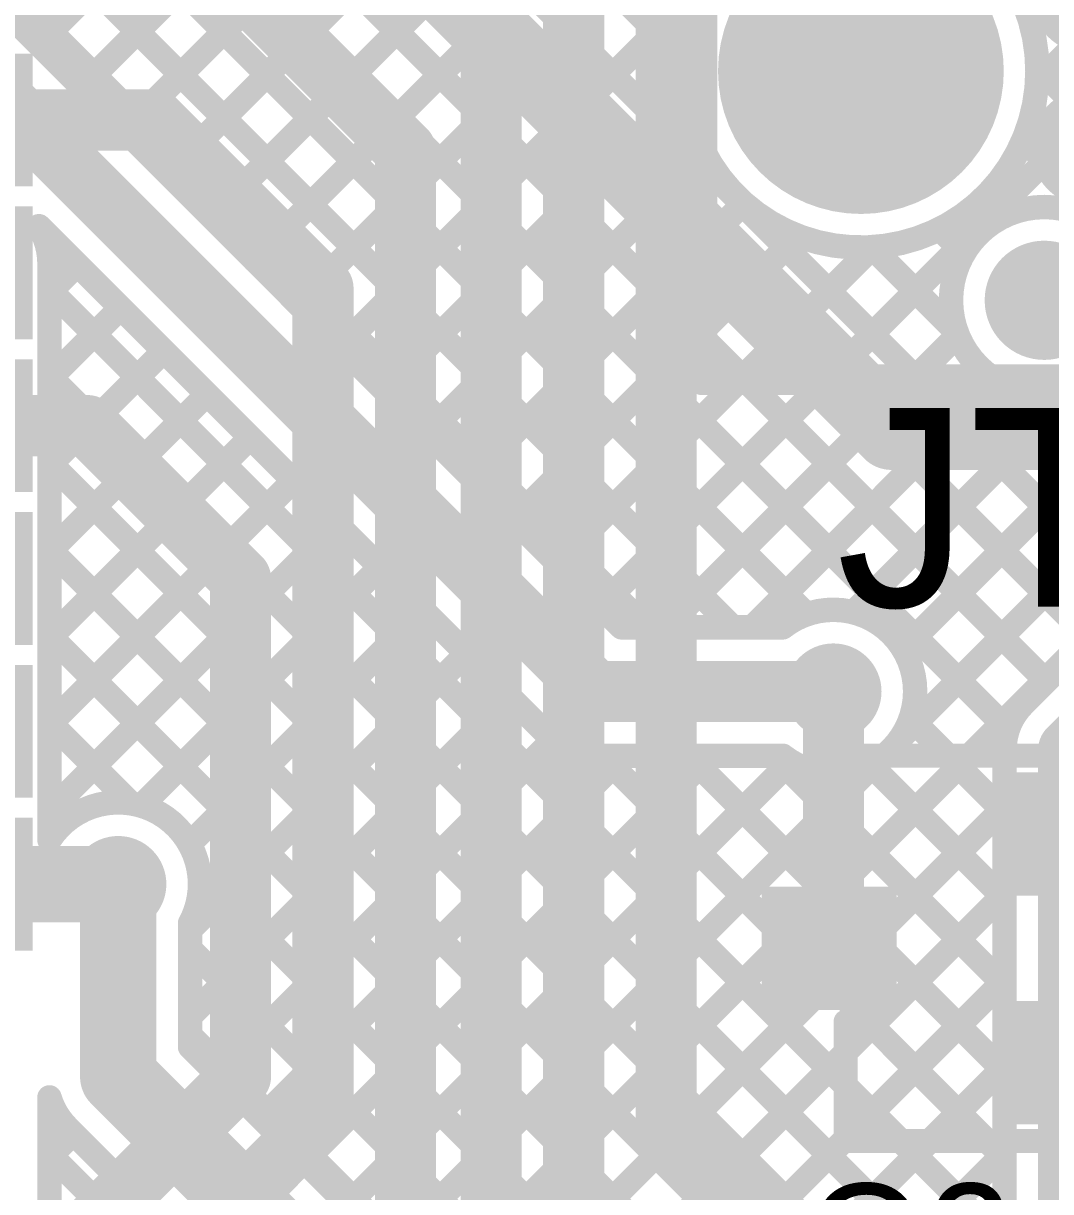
# Model space of a CAD drawing. Header units: millimetres. Extents: x 9.08 to 12.48, y 2.73 to 6.
# Drawn here: x 11.531 to 11.8671, y 4.4854 to 4.8676 of the extents above; entities that cross this region are included whole.
import ezdxf

# ---------------------------------------------------------------- set-up
doc = ezdxf.new("R2010")
doc.units = ezdxf.units.MM
doc.header["$MEASUREMENT"] = 0
for name, color, linetype in [('BottomLayer', 5, 'Continuous'), ('BottomSolder', 6, 'Continuous'), ('MultiLayer', 9, 'Continuous'), ('PadHoleLayer', 156, 'Continuous'), ('TopLayer', 1, 'Continuous'), ('TopOverlay', 2, 'Continuous'), ('TopPaste', 8, 'Continuous'), ('TopSolder', 216, 'Continuous'), ('ViaHoleLayer', 16, 'Continuous')]:
    doc.layers.add(name, color=color, linetype=linetype)

# ---------------------------------------------------------------- blocks, each defined once
blk = doc.blocks.new('ESP32_WROOM_32__16MB__46')
at = {"layer": 'TopSolder'}
for points in [[(0.29128, -0.02703), (0.37802, -0.02703), (0.29128, 0.0164), (0.37802, 0.0164)], [(0.29128, -0.07703), (0.37802, -0.07703), (0.29128, -0.0336), (0.37802, -0.0336)], [(0.29128, -0.12703), (0.37802, -0.12703), (0.29128, -0.0836), (0.37802, -0.0836)], [(0.29128, -0.17703), (0.37802, -0.17703), (0.29128, -0.1336), (0.37802, -0.1336)], [(0.29128, -0.22703), (0.37802, -0.22703), (0.29128, -0.1836), (0.37802, -0.1836)], [(0.29128, -0.27703), (0.37802, -0.27703), (0.29128, -0.2336), (0.37802, -0.2336)], [(0.29128, -0.32703), (0.37802, -0.32703), (0.29128, -0.2836), (0.37802, -0.2836)]]:
    blk.add_solid(points, dxfattribs=at)
blk = doc.blocks.new('SOT_23_51')
at = {"layer": 'TopLayer'}
for points in [[(-0.01614, 0.02126), (0.01614, 0.02126), (-0.01614, 0.05748), (0.01614, 0.05748)], [(-0.05354, -0.05748), (-0.02126, -0.05748), (-0.05354, -0.02126), (-0.02126, -0.02126)], [(0.02126, -0.05748), (0.05354, -0.05748), (0.02126, -0.02126), (0.05354, -0.02126)]]:
    blk.add_solid(points, dxfattribs=at)
at = {"layer": 'TopOverlay', "const_width": 0.00787}
for points in [[(-0.063, 0.034), (-0.024, 0.034)], [(-0.063, 0.034), (-0.063, -0.03)], [(0.024, 0.034), (0.063, 0.034)], [(0.063, 0.034), (0.063, -0.03)], [(-0.013, -0.033), (0.013, -0.033)]]:
    blk.add_lwpolyline(points, dxfattribs=at)
at = {"layer": 'TopOverlay'}
for points, const_width in [([(-0.06497, 0.034, 1), (-0.06103, 0.034, 1)], 0.00394), ([(-0.06497, 0.034, 1), (-0.06103, 0.034, 1)], 0.00394), ([(-0.02597, 0.034, 1), (-0.02203, 0.034, 1)], 0.00394), ([(0.02203, 0.034, 1), (0.02597, 0.034, 1)], 0.00394), ([(0.06103, 0.034, 1), (0.06497, 0.034, 1)], 0.00394), ([(0.06103, 0.034, 1), (0.06497, 0.034, 1)], 0.00394), ([(-0.06497, -0.03, 1), (-0.06103, -0.03, 1)], 0.00394), ([(0.06103, -0.03, 1), (0.06497, -0.03, 1)], 0.00394), ([(-0.01497, -0.033, 1), (-0.01103, -0.033, 1)], 0.00394), ([(0.01103, -0.033, 1), (0.01497, -0.033, 1)], 0.00394), ([(-0.06439, -0.045, 1), (-0.07161, -0.045, 1)], 0.01), ([(-0.07411, -0.045, 1), (-0.06911, -0.045, 1)], 0.005), ([(-0.06689, -0.045, 1), (-0.06189, -0.045, 1)], 0.005)]:
    blk.add_lwpolyline(points, format="xyb", close=True, dxfattribs=dict(at, const_width=const_width))
at = {"layer": 'TopPaste'}
for points in [[(-0.01614, 0.02126), (0.01614, 0.02126), (-0.01614, 0.05748), (0.01614, 0.05748)], [(-0.05354, -0.05748), (-0.02126, -0.05748), (-0.05354, -0.02126), (-0.02126, -0.02126)], [(0.02126, -0.05748), (0.05354, -0.05748), (0.02126, -0.02126), (0.05354, -0.02126)]]:
    blk.add_solid(points, dxfattribs=at)
at = {"layer": 'TopSolder'}
for points in [[(-0.02014, 0.01726), (0.02014, 0.01726), (-0.02014, 0.06148), (0.02014, 0.06148)], [(-0.05754, -0.06148), (-0.01726, -0.06148), (-0.05754, -0.01726), (-0.01726, -0.01726)], [(0.01726, -0.06148), (0.05754, -0.06148), (0.01726, -0.01726), (0.05754, -0.01726)]]:
    blk.add_solid(points, dxfattribs=at)
blk = doc.blocks.new('TC2030_IDC_52')
at = {"layer": 'BottomSolder', "const_width": 0.004}
for points in [[(-0.102, 0.1, 1), (-0.098, 0.1, 1)], [(0.023, 0.1, 1), (0.027, 0.1, 1)], [(0.098, 0.04, 1), (0.102, 0.04, 1)], [(-0.102, 0, 1), (-0.098, 0, 1)], [(0.098, -0.04, 1), (0.102, -0.04, 1)], [(-0.102, -0.1, 1), (-0.098, -0.1, 1)], [(0.023, -0.1, 1), (0.027, -0.1, 1)]]:
    blk.add_lwpolyline(points, format="xyb", close=True, dxfattribs=at)
at = {"layer": 'PadHoleLayer'}
for points, const_width in [([(-0.12338, 0.1, 1), (-0.07662, 0.1, 1)], 0.04675), ([(0.00162, 0.1, 1), (0.04838, 0.1, 1)], 0.04675), ([(0.09025, 0.04, 1), (0.10975, 0.04, 1)], 0.01951), ([(-0.10975, 0, 1), (-0.09025, 0, 1)], 0.01951), ([(0.09025, -0.04, 1), (0.10975, -0.04, 1)], 0.01951), ([(-0.12338, -0.1, 1), (-0.07662, -0.1, 1)], 0.04675), ([(0.00162, -0.1, 1), (0.04838, -0.1, 1)], 0.04675)]:
    blk.add_lwpolyline(points, format="xyb", close=True, dxfattribs=dict(at, const_width=const_width))
at = {"layer": 'TopLayer', "const_width": 0.01549}
for points in [[(-0.05775, 0.025, 1), (-0.04225, 0.025, 1)], [(-0.00775, 0.025, 1), (0.00775, 0.025, 1)], [(0.04225, 0.025, 1), (0.05775, 0.025, 1)], [(-0.05775, -0.025, 1), (-0.04225, -0.025, 1)], [(-0.05775, -0.025, 1), (-0.04225, -0.025, 1)], [(-0.00775, -0.025, 1), (0.00775, -0.025, 1)], [(0.04225, -0.025, 1), (0.05775, -0.025, 1)]]:
    blk.add_lwpolyline(points, format="xyb", close=True, dxfattribs=at)
at = {"layer": 'TopOverlay', "const_width": 0.01}
for points in [[(-0.152, -0.152), (-0.152, 0.152)], [(0.126, 0.152), (-0.152, 0.152)], [(0.126, -0.152), (0.126, 0.152)], [(0.126, -0.152), (-0.152, -0.152)]]:
    blk.add_lwpolyline(points, dxfattribs=at)
at = {"layer": 'TopOverlay'}
for points, const_width in [([(-0.1545, 0.152, 1), (-0.1495, 0.152, 1)], 0.005), ([(-0.1545, 0.152, 1), (-0.1495, 0.152, 1)], 0.005), ([(0.1235, 0.152, 1), (0.1285, 0.152, 1)], 0.005), ([(0.1235, 0.152, 1), (0.1285, 0.152, 1)], 0.005), ([(-0.0376, -0.057, 1), (-0.0504, -0.057, 1)], 0.01), ([(-0.0529, -0.057, 1), (-0.0479, -0.057, 1)], 0.005), ([(-0.0401, -0.057, 1), (-0.0351, -0.057, 1)], 0.005), ([(-0.1545, -0.152, 1), (-0.1495, -0.152, 1)], 0.005), ([(-0.1545, -0.152, 1), (-0.1495, -0.152, 1)], 0.005), ([(0.1235, -0.152, 1), (0.1285, -0.152, 1)], 0.005), ([(0.1235, -0.152, 1), (0.1285, -0.152, 1)], 0.005)]:
    blk.add_lwpolyline(points, format="xyb", close=True, dxfattribs=dict(at, const_width=const_width))
at = {"layer": 'TopPaste', "const_width": 0.01549}
for points in [[(-0.05775, 0.025, 1), (-0.04225, 0.025, 1)], [(-0.00775, 0.025, 1), (0.00775, 0.025, 1)], [(0.04225, 0.025, 1), (0.05775, 0.025, 1)], [(-0.05775, -0.025, 1), (-0.04225, -0.025, 1)], [(-0.05775, -0.025, 1), (-0.04225, -0.025, 1)], [(-0.00775, -0.025, 1), (0.00775, -0.025, 1)], [(0.04225, -0.025, 1), (0.05775, -0.025, 1)]]:
    blk.add_lwpolyline(points, format="xyb", close=True, dxfattribs=at)
at = {"layer": 'TopSolder'}
for points, const_width in [([(-0.102, 0.1, 1), (-0.098, 0.1, 1)], 0.004), ([(0.023, 0.1, 1), (0.027, 0.1, 1)], 0.004), ([(-0.05975, 0.025, 1), (-0.04025, 0.025, 1)], 0.01949), ([(-0.00975, 0.025, 1), (0.00975, 0.025, 1)], 0.01949), ([(0.04025, 0.025, 1), (0.05975, 0.025, 1)], 0.01949), ([(0.098, 0.04, 1), (0.102, 0.04, 1)], 0.004), ([(-0.102, 0, 1), (-0.098, 0, 1)], 0.004), ([(-0.05975, -0.025, 1), (-0.04025, -0.025, 1)], 0.01949), ([(-0.05975, -0.025, 1), (-0.04025, -0.025, 1)], 0.01949), ([(-0.00975, -0.025, 1), (0.00975, -0.025, 1)], 0.01949), ([(0.04025, -0.025, 1), (0.05975, -0.025, 1)], 0.01949), ([(0.098, -0.04, 1), (0.102, -0.04, 1)], 0.004), ([(-0.102, -0.1, 1), (-0.098, -0.1, 1)], 0.004), ([(0.023, -0.1, 1), (0.027, -0.1, 1)], 0.004)]:
    blk.add_lwpolyline(points, format="xyb", close=True, dxfattribs=dict(at, const_width=const_width))

msp = doc.modelspace()

# ---------------------------------------------------------------- linework, layer by layer
at = {"layer": 'BottomLayer'}
for points, const_width in [([(11.4408, 5.1055), (11.87821, 4.66809)], 0.008), ([(11.317, 5.05), (11.718, 4.649)], 0.02), ([(11.41656, 5.01661), (11.76316, 4.67)], 0.008), ([(11.59037, 5.0125), (11.74736, 4.85551)], 0.008), ([(11.56532, 5.00926), (11.8905, 4.68409)], 0.008), ([(11.3902, 5.0065), (11.7267, 4.67)], 0.008), ([(11.39831, 5.00657), (11.73488, 4.67)], 0.008), ([(11.53589, 4.86081), (11.6533, 4.97821)], 0.008), ([(11.55004, 4.84666), (11.66745, 4.96407)], 0.008), ([(11.56418, 4.83252), (11.68159, 4.94993)], 0.008), ([(11.613, 4.936), (11.815, 4.734)], 0.025), ([(11.86262, 4.84812), (11.95797, 4.94347)], 0.008), ([(11.57832, 4.81838), (11.69573, 4.93579)], 0.008), ([(11.71974, 4.67696), (11.97223, 4.92945)], 0.008), ([(11.59346, 4.92456), (11.86566, 4.65236)], 0.008), ([(11.59246, 4.80424), (11.70987, 4.92165)], 0.008), ([(11.55132, 4.91012), (11.78719, 4.67426)], 0.008), ([(11.57999, 4.90975), (11.85308, 4.63665)], 0.008), ([(11.6066, 4.79009), (11.72401, 4.9075)], 0.008), ([(11.62075, 4.77595), (11.73588, 4.89108)], 0.008), ([(11.63489, 4.76181), (11.75663, 4.88355)], 0.008), ([(11.86274, 4.85327), (11.92064, 4.79537)], 0.008), ([(11.64903, 4.74767), (11.74754, 4.84618)], 0.008), ([(11.8582, 4.82952), (11.91476, 4.77296)], 0.008), ([(11.66317, 4.73353), (11.75419, 4.82454)], 0.008), ([(11.84704, 4.8124), (11.85399, 4.80545)], 0.008), ([(11.67731, 4.71938), (11.7667, 4.80877)], 0.008), ([(11.53606, 4.80124), (11.70312, 4.63419)], 0.008), ([(11.83081, 4.80034), (11.8387, 4.79246)], 0.008), ([(11.69146, 4.70524), (11.7843, 4.79809)], 0.008), ([(11.7056, 4.6911), (11.80888, 4.79438)], 0.008), ([(11.80851, 4.79436), (11.83635, 4.76652)], 0.008), ([(11.5395, 4.60046), (11.5395, 4.789)], 0.008), ([(11.5395, 4.77956), (11.54862, 4.78868)], 0.008), ([(11.5395, 4.78053), (11.852, 4.46803)], 0.008), ([(11.5395, 4.75127), (11.56276, 4.77454)], 0.008), ([(11.74107, 4.67), (11.83669, 4.76562)], 0.008), ([(11.81884, 4.66292), (11.91825, 4.76233)], 0.008), ([(11.5395, 4.72299), (11.57691, 4.7604)], 0.008), ([(11.5395, 4.75224), (11.84626, 4.44548)], 0.008), ([(11.76935, 4.67), (11.84986, 4.75051)], 0.008), ([(11.80257, 4.67493), (11.8763, 4.74866)], 0.008), ([(11.81802, 4.63381), (11.93311, 4.7489)], 0.008), ([(11.85452, 4.74835), (11.97887, 4.624)], 0.008), ([(11.5395, 4.69471), (11.59105, 4.74625)], 0.008), ([(11.815, 4.734), (11.999, 4.734)], 0.025), ([(11.5395, 4.66642), (11.60519, 4.73211)], 0.008), ([(11.5395, 4.72396), (11.81137, 4.45209)], 0.008), ([(11.5395, 4.63814), (11.61933, 4.71797)], 0.008), ([(11.5395, 4.60985), (11.63347, 4.70383)], 0.008), ([(11.5395, 4.69567), (11.79791, 4.43727)], 0.008), ([(11.56958, 4.61165), (11.64762, 4.68969)], 0.008), ([(11.58532, 4.5991), (11.66176, 4.67554)], 0.008), ([(11.5395, 4.66739), (11.86, 4.34689)], 0.008), ([(11.7267, 4.67), (11.77943, 4.67)], 0.008), ([(11.873, 4.63), (11.904, 4.661)], 0.02), ([(11.66536, 4.45287), (11.87756, 4.66507)], 0.008), ([(11.85819, 4.64488), (11.87744, 4.66413)], 0.008), ([(11.5855, 4.571), (11.6759, 4.6614)], 0.008), ([(11.718, 4.649), (11.796, 4.649)], 0.02), ([(11.5855, 4.54272), (11.69004, 4.64726)], 0.008), ([(11.82126, 4.64019), (11.852, 4.60945)], 0.008), ([(11.5395, 4.6391), (11.56619, 4.61242)], 0.008), ([(11.873, 4.446), (11.873, 4.63)], 0.02), ([(11.59465, 4.52358), (11.70422, 4.63315)], 0.008), ([(11.852, 4.46257), (11.852, 4.63)], 0.008), ([(11.60879, 4.50944), (11.72735, 4.628)], 0.008), ([(11.62294, 4.4953), (11.75564, 4.628)], 0.008), ([(11.63708, 4.48116), (11.78208, 4.62616)], 0.008), ([(11.65122, 4.46701), (11.81119, 4.62698)], 0.008), ([(11.718, 4.628), (11.77943, 4.628)], 0.008), ([(11.72031, 4.628), (11.852, 4.49631)], 0.008), ([(11.74859, 4.628), (11.852, 4.52459)], 0.008), ([(11.77688, 4.628), (11.852, 4.55288)], 0.008), ([(11.80805, 4.62512), (11.852, 4.58116)], 0.008), ([(11.5395, 4.61082), (11.54428, 4.60604)], 0.008), ([(11.6795, 4.43873), (11.852, 4.61123)], 0.008), ([(11.562, 4.523), (11.562, 4.586)], 0.025), ([(11.58842, 4.59019), (11.86, 4.3186)], 0.008), ([(11.69365, 4.42459), (11.852, 4.58294)], 0.008), ([(11.5855, 4.53273), (11.5855, 4.57322)], 0.008), ([(11.5855, 4.56482), (11.86, 4.29032)], 0.008), ([(11.70779, 4.41045), (11.852, 4.55466)], 0.008), ([(11.5855, 4.53654), (11.76467, 4.35737)], 0.008), ([(11.562, 4.523), (11.75, 4.335)], 0.025), ([(11.5855, 4.53273), (11.75758, 4.36065)], 0.008), ([(11.72193, 4.3963), (11.852, 4.52637)], 0.008), ([(11.5395, 4.32073), (11.5395, 4.51622)], 0.008), ([(11.5454, 4.50637), (11.72435, 4.32742)], 0.008), ([(11.5395, 4.49672), (11.54728, 4.50449)], 0.008), ([(11.5395, 4.49768), (11.86, 4.17718)], 0.008), ([(11.73607, 4.38216), (11.852, 4.49809)], 0.008), ([(11.5395, 4.46843), (11.56142, 4.49035)], 0.008)]:
    msp.add_lwpolyline(points, dxfattribs=dict(at, const_width=const_width))
at = {"layer": 'BottomLayer', "const_width": 0.008}
for points in [[(11.77988, 4.904, -0.553053), (11.86275, 4.852)], [(11.86275, 4.852, -1.349699), (11.75704, 4.88418)], [(11.53606, 4.80124, -0.137854), (11.5395, 4.789)], [(11.53606, 4.80124, -0.137854), (11.5395, 4.789)], [(11.77943, 4.67, -0.626508), (11.82275, 4.649)], [(11.82275, 4.649, -0.626508), (11.77943, 4.628)], [(11.852, 4.63, -0.199534), (11.85819, 4.64488)], [(11.852, 4.63, -0.198912), (11.85815, 4.64485)], [(11.718, 4.628, -0.199534), (11.70312, 4.63419)], [(11.718, 4.628, -0.198912), (11.70315, 4.63415)], [(11.5395, 4.60046, -0.748538), (11.58875, 4.586)], [(11.58875, 4.586, -0.125133), (11.5855, 4.57322)], [(11.5454, 4.50637, -0.124052), (11.5395, 4.51622)], [(11.54538, 4.50638, -0.123782), (11.5395, 4.51622)]]:
    msp.add_lwpolyline(points, format="xyb", dxfattribs=at)
at = {"layer": 'BottomLayer'}
for points, const_width in [([(11.53389, 4.86081, 1), (11.53789, 4.86081, 1)], 0.004), ([(11.74535, 4.85551, 1), (11.74935, 4.85551, 1)], 0.004), ([(11.86074, 4.85327, 1), (11.86474, 4.85327, 1)], 0.004), ([(11.86075, 4.852, 1), (11.86475, 4.852, 1)], 0.004), ([(11.86075, 4.852, 1), (11.86475, 4.852, 1)], 0.004), ([(11.54804, 4.84666, 1), (11.55204, 4.84666, 1)], 0.004), ([(11.74554, 4.84618, 1), (11.74954, 4.84618, 1)], 0.004), ([(11.86062, 4.84812, 1), (11.86462, 4.84812, 1)], 0.004), ([(11.56218, 4.83252, 1), (11.56618, 4.83252, 1)], 0.004), ([(11.8562, 4.82952, 1), (11.8602, 4.82952, 1)], 0.004), ([(11.75219, 4.82454, 1), (11.75619, 4.82454, 1)], 0.004), ([(11.57632, 4.81838, 1), (11.58032, 4.81838, 1)], 0.004), ([(11.84504, 4.8124, 1), (11.84904, 4.8124, 1)], 0.004), ([(11.7647, 4.80877, 1), (11.7687, 4.80877, 1)], 0.004), ([(11.59046, 4.80424, 1), (11.59446, 4.80424, 1)], 0.004), ([(11.89551, 4.777, 1), (11.83449, 4.777, 1)], 0.008), ([(11.85199, 4.80545, 1), (11.85599, 4.80545, 1)], 0.004), ([(11.53406, 4.80124, 1), (11.53806, 4.80124, 1)], 0.004), ([(11.53406, 4.80124, 1), (11.53806, 4.80124, 1)], 0.004), ([(11.53406, 4.80124, 1), (11.53806, 4.80124, 1)], 0.004), ([(11.82881, 4.80034, 1), (11.83281, 4.80034, 1)], 0.004), ([(11.7823, 4.79809, 1), (11.7863, 4.79809, 1)], 0.004), ([(11.80651, 4.79436, 1), (11.81051, 4.79436, 1)], 0.004), ([(11.80688, 4.79438, 1), (11.81088, 4.79438, 1)], 0.004), ([(11.5375, 4.789, 1), (11.5415, 4.789, 1)], 0.004), ([(11.5375, 4.789, 1), (11.5415, 4.789, 1)], 0.004), ([(11.5375, 4.789, 1), (11.5415, 4.789, 1)], 0.004), ([(11.6046, 4.79009, 1), (11.6086, 4.79009, 1)], 0.004), ([(11.8367, 4.79246, 1), (11.8407, 4.79246, 1)], 0.004), ([(11.54662, 4.78868, 1), (11.55062, 4.78868, 1)], 0.004), ([(11.5375, 4.78053, 1), (11.5415, 4.78053, 1)], 0.004), ([(11.5375, 4.77956, 1), (11.5415, 4.77956, 1)], 0.004), ([(11.56076, 4.77454, 1), (11.56476, 4.77454, 1)], 0.004), ([(11.61875, 4.77595, 1), (11.62275, 4.77595, 1)], 0.004), ([(11.83249, 4.777, 1), (11.83649, 4.777, 1)], 0.004), ([(11.83435, 4.76652, 1), (11.83835, 4.76652, 1)], 0.004), ([(11.83469, 4.76562, 1), (11.83869, 4.76562, 1)], 0.004), ([(11.57491, 4.7604, 1), (11.57891, 4.7604, 1)], 0.004), ([(11.63289, 4.76181, 1), (11.63689, 4.76181, 1)], 0.004), ([(11.5375, 4.75224, 1), (11.5415, 4.75224, 1)], 0.004), ([(11.5375, 4.75127, 1), (11.5415, 4.75127, 1)], 0.004), ([(11.64703, 4.74767, 1), (11.65103, 4.74767, 1)], 0.004), ([(11.84786, 4.75051, 1), (11.85186, 4.75051, 1)], 0.004), ([(11.85252, 4.74835, 1), (11.85652, 4.74835, 1)], 0.004), ([(11.58905, 4.74625, 1), (11.59305, 4.74625, 1)], 0.004), ([(11.80875, 4.734, 1), (11.82125, 4.734, 1)], 0.0125), ([(11.80875, 4.734, 1), (11.82125, 4.734, 1)], 0.0125), ([(11.60319, 4.73211, 1), (11.60719, 4.73211, 1)], 0.004), ([(11.66117, 4.73353, 1), (11.66517, 4.73353, 1)], 0.004), ([(11.5375, 4.72396, 1), (11.5415, 4.72396, 1)], 0.004), ([(11.5375, 4.72299, 1), (11.5415, 4.72299, 1)], 0.004), ([(11.61733, 4.71797, 1), (11.62133, 4.71797, 1)], 0.004), ([(11.67531, 4.71938, 1), (11.67931, 4.71938, 1)], 0.004), ([(11.68946, 4.70524, 1), (11.69346, 4.70524, 1)], 0.004), ([(11.63147, 4.70383, 1), (11.63547, 4.70383, 1)], 0.004), ([(11.5375, 4.69567, 1), (11.5415, 4.69567, 1)], 0.004), ([(11.5375, 4.69471, 1), (11.5415, 4.69471, 1)], 0.004), ([(11.64562, 4.68969, 1), (11.64962, 4.68969, 1)], 0.004), ([(11.7036, 4.6911, 1), (11.7076, 4.6911, 1)], 0.004), ([(11.65976, 4.67554, 1), (11.66376, 4.67554, 1)], 0.004), ([(11.71774, 4.67696, 1), (11.72174, 4.67696, 1)], 0.004), ([(11.78519, 4.67426, 1), (11.78919, 4.67426, 1)], 0.004), ([(11.80057, 4.67493, 1), (11.80457, 4.67493, 1)], 0.004), ([(11.5375, 4.66739, 1), (11.5415, 4.66739, 1)], 0.004), ([(11.7247, 4.67, 1), (11.7287, 4.67, 1)], 0.004), ([(11.7247, 4.67, 1), (11.7287, 4.67, 1)], 0.004), ([(11.73288, 4.67, 1), (11.73688, 4.67, 1)], 0.004), ([(11.73907, 4.67, 1), (11.74307, 4.67, 1)], 0.004), ([(11.76116, 4.67, 1), (11.76516, 4.67, 1)], 0.004), ([(11.76735, 4.67, 1), (11.77135, 4.67, 1)], 0.004), ([(11.77743, 4.67, 1), (11.78143, 4.67, 1)], 0.004), ([(11.77743, 4.67, 1), (11.78143, 4.67, 1)], 0.004), ([(11.5375, 4.66642, 1), (11.5415, 4.66642, 1)], 0.004), ([(11.81684, 4.66292, 1), (11.82084, 4.66292, 1)], 0.004), ([(11.6739, 4.6614, 1), (11.6779, 4.6614, 1)], 0.004), ([(11.78813, 4.649, 1), (11.80387, 4.649, 1)], 0.01575), ([(11.713, 4.649, 1), (11.723, 4.649, 1)], 0.01), ([(11.713, 4.649, 1), (11.723, 4.649, 1)], 0.01), ([(11.791, 4.649, 1), (11.801, 4.649, 1)], 0.01), ([(11.86366, 4.65236, 1), (11.86766, 4.65236, 1)], 0.004), ([(11.82075, 4.649, 1), (11.82475, 4.649, 1)], 0.004), ([(11.82075, 4.649, 1), (11.82475, 4.649, 1)], 0.004), ([(11.68804, 4.64726, 1), (11.69204, 4.64726, 1)], 0.004), ([(11.85615, 4.64485, 1), (11.86015, 4.64485, 1)], 0.004), ([(11.85619, 4.64488, 1), (11.86019, 4.64488, 1)], 0.004), ([(11.85619, 4.64488, 1), (11.86019, 4.64488, 1)], 0.004), ([(11.81926, 4.64019, 1), (11.82326, 4.64019, 1)], 0.004), ([(11.5375, 4.6391, 1), (11.5415, 4.6391, 1)], 0.004), ([(11.5375, 4.63814, 1), (11.5415, 4.63814, 1)], 0.004), ([(11.85108, 4.63665, 1), (11.85508, 4.63665, 1)], 0.004), ([(11.868, 4.63, 1), (11.878, 4.63, 1)], 0.01), ([(11.868, 4.63, 1), (11.878, 4.63, 1)], 0.01), ([(11.70112, 4.63419, 1), (11.70512, 4.63419, 1)], 0.004), ([(11.70112, 4.63419, 1), (11.70512, 4.63419, 1)], 0.004), ([(11.70115, 4.63415, 1), (11.70515, 4.63415, 1)], 0.004), ([(11.70222, 4.63315, 1), (11.70622, 4.63315, 1)], 0.004), ([(11.81602, 4.63381, 1), (11.82002, 4.63381, 1)], 0.004), ([(11.85, 4.63, 1), (11.854, 4.63, 1)], 0.004), ([(11.85, 4.63, 1), (11.854, 4.63, 1)], 0.004), ([(11.85, 4.63, 1), (11.854, 4.63, 1)], 0.004), ([(11.716, 4.628, 1), (11.72, 4.628, 1)], 0.004), ([(11.716, 4.628, 1), (11.72, 4.628, 1)], 0.004), ([(11.716, 4.628, 1), (11.72, 4.628, 1)], 0.004), ([(11.71831, 4.628, 1), (11.72231, 4.628, 1)], 0.004), ([(11.72535, 4.628, 1), (11.72935, 4.628, 1)], 0.004), ([(11.74659, 4.628, 1), (11.75059, 4.628, 1)], 0.004), ([(11.75364, 4.628, 1), (11.75764, 4.628, 1)], 0.004), ([(11.77488, 4.628, 1), (11.77888, 4.628, 1)], 0.004), ([(11.77743, 4.628, 1), (11.78143, 4.628, 1)], 0.004), ([(11.77743, 4.628, 1), (11.78143, 4.628, 1)], 0.004), ([(11.78008, 4.62616, 1), (11.78408, 4.62616, 1)], 0.004), ([(11.80605, 4.62512, 1), (11.81005, 4.62512, 1)], 0.004), ([(11.80919, 4.62698, 1), (11.81319, 4.62698, 1)], 0.004), ([(11.5375, 4.61082, 1), (11.5415, 4.61082, 1)], 0.004), ([(11.5375, 4.60985, 1), (11.5415, 4.60985, 1)], 0.004), ([(11.56419, 4.61242, 1), (11.56819, 4.61242, 1)], 0.004), ([(11.56758, 4.61165, 1), (11.57158, 4.61165, 1)], 0.004), ([(11.85, 4.61123, 1), (11.854, 4.61123, 1)], 0.004), ([(11.85, 4.60945, 1), (11.854, 4.60945, 1)], 0.004), ([(11.54228, 4.60604, 1), (11.54628, 4.60604, 1)], 0.004), ([(11.5375, 4.60046, 1), (11.5415, 4.60046, 1)], 0.004), ([(11.5375, 4.60046, 1), (11.5415, 4.60046, 1)], 0.004), ([(11.55413, 4.586, 1), (11.56987, 4.586, 1)], 0.01575), ([(11.58332, 4.5991, 1), (11.58732, 4.5991, 1)], 0.004), ([(11.55575, 4.586, 1), (11.56825, 4.586, 1)], 0.0125), ([(11.58642, 4.59019, 1), (11.59042, 4.59019, 1)], 0.004), ([(11.58675, 4.586, 1), (11.59075, 4.586, 1)], 0.004), ([(11.58675, 4.586, 1), (11.59075, 4.586, 1)], 0.004), ([(11.85, 4.58294, 1), (11.854, 4.58294, 1)], 0.004), ([(11.85, 4.58116, 1), (11.854, 4.58116, 1)], 0.004), ([(11.5835, 4.57322, 1), (11.5875, 4.57322, 1)], 0.004), ([(11.5835, 4.57322, 1), (11.5875, 4.57322, 1)], 0.004), ([(11.5835, 4.571, 1), (11.5875, 4.571, 1)], 0.004), ([(11.5835, 4.56482, 1), (11.5875, 4.56482, 1)], 0.004), ([(11.85, 4.55466, 1), (11.854, 4.55466, 1)], 0.004), ([(11.85, 4.55288, 1), (11.854, 4.55288, 1)], 0.004), ([(11.5835, 4.54272, 1), (11.5875, 4.54272, 1)], 0.004), ([(11.5835, 4.53654, 1), (11.5875, 4.53654, 1)], 0.004), ([(11.55575, 4.523, 1), (11.56825, 4.523, 1)], 0.0125), ([(11.55575, 4.523, 1), (11.56825, 4.523, 1)], 0.0125), ([(11.5835, 4.53273, 1), (11.5875, 4.53273, 1)], 0.004), ([(11.5835, 4.53273, 1), (11.5875, 4.53273, 1)], 0.004), ([(11.85, 4.52637, 1), (11.854, 4.52637, 1)], 0.004), ([(11.59265, 4.52358, 1), (11.59665, 4.52358, 1)], 0.004), ([(11.85, 4.52459, 1), (11.854, 4.52459, 1)], 0.004), ([(11.5375, 4.51622, 1), (11.5415, 4.51622, 1)], 0.004), ([(11.5375, 4.51622, 1), (11.5415, 4.51622, 1)], 0.004), ([(11.5375, 4.51622, 1), (11.5415, 4.51622, 1)], 0.004), ([(11.54338, 4.50638, 1), (11.54738, 4.50638, 1)], 0.004), ([(11.5434, 4.50637, 1), (11.5474, 4.50637, 1)], 0.004), ([(11.5434, 4.50637, 1), (11.5474, 4.50637, 1)], 0.004), ([(11.60679, 4.50944, 1), (11.61079, 4.50944, 1)], 0.004), ([(11.54528, 4.50449, 1), (11.54928, 4.50449, 1)], 0.004), ([(11.5375, 4.49768, 1), (11.5415, 4.49768, 1)], 0.004), ([(11.5375, 4.49672, 1), (11.5415, 4.49672, 1)], 0.004), ([(11.62094, 4.4953, 1), (11.62494, 4.4953, 1)], 0.004), ([(11.85, 4.49809, 1), (11.854, 4.49809, 1)], 0.004), ([(11.85, 4.49631, 1), (11.854, 4.49631, 1)], 0.004), ([(11.55942, 4.49035, 1), (11.56342, 4.49035, 1)], 0.004)]:
    msp.add_lwpolyline(points, format="xyb", close=True, dxfattribs=dict(at, const_width=const_width))
at = {"layer": 'MultiLayer', "const_width": 0.01575}
for points in [[(11.78813, 4.649, 1), (11.80387, 4.649, 1)], [(11.55413, 4.586, 1), (11.56987, 4.586, 1)]]:
    msp.add_lwpolyline(points, format="xyb", close=True, dxfattribs=at)
at = {"layer": 'TopLayer'}
for points, const_width in [([(11.711, 4.307), (11.711, 5.045)], 0.02), ([(11.684, 4.268), (11.684, 4.909)], 0.02), ([(11.74125, 4.50975), (11.74125, 4.898)], 0.02), ([(11.596, 4.886), (11.656, 4.826)], 0.02), ([(11.49065, 4.836), (11.574, 4.836)], 0.02), ([(11.574, 4.836), (11.629, 4.781)], 0.02), ([(11.656, 4.145), (11.656, 4.826)], 0.02), ([(11.629, 4.51), (11.629, 4.781)], 0.02), ([(11.49065, 4.736), (11.552, 4.736)], 0.02), ([(11.552, 4.736), (11.602, 4.686)], 0.02), ([(11.602, 4.523), (11.602, 4.686)], 0.02), ([(11.796, 4.56637), (11.796, 4.649)], 0.02), ([(11.8, 4.649), (11.80063, 4.64837)], 0.02), ([(11.49065, 4.586), (11.562, 4.586)], 0.025), ([(11.79463, 4.565), (11.796, 4.56637)], 0.02), ([(11.87937, 4.5276), (11.9454, 4.5276)], 0.025), ([(11.491, 4.412), (11.602, 4.523)], 0.02), ([(11.527, 4.408), (11.629, 4.51)], 0.02), ([(11.74125, 4.50975), (11.823, 4.428)], 0.02)]:
    msp.add_lwpolyline(points, dxfattribs=dict(at, const_width=const_width))
for points, const_width in [([(11.569, 4.836, 1), (11.579, 4.836, 1)], 0.01), ([(11.569, 4.836, 1), (11.579, 4.836, 1)], 0.01), ([(11.651, 4.826, 1), (11.661, 4.826, 1)], 0.01), ([(11.651, 4.826, 1), (11.661, 4.826, 1)], 0.01), ([(11.624, 4.781, 1), (11.634, 4.781, 1)], 0.01), ([(11.624, 4.781, 1), (11.634, 4.781, 1)], 0.01), ([(11.547, 4.736, 1), (11.557, 4.736, 1)], 0.01), ([(11.547, 4.736, 1), (11.557, 4.736, 1)], 0.01), ([(11.597, 4.686, 1), (11.607, 4.686, 1)], 0.01), ([(11.597, 4.686, 1), (11.607, 4.686, 1)], 0.01), ([(11.78813, 4.649, 1), (11.80387, 4.649, 1)], 0.01575), ([(11.791, 4.649, 1), (11.801, 4.649, 1)], 0.01), ([(11.795, 4.649, 1), (11.805, 4.649, 1)], 0.01), ([(11.79563, 4.64837, 1), (11.80563, 4.64837, 1)], 0.01), ([(11.55413, 4.586, 1), (11.56987, 4.586, 1)], 0.01575), ([(11.55575, 4.586, 1), (11.56825, 4.586, 1)], 0.0125), ([(11.78963, 4.565, 1), (11.79963, 4.565, 1)], 0.01), ([(11.791, 4.56637, 1), (11.801, 4.56637, 1)], 0.01), ([(11.791, 4.56637, 1), (11.801, 4.56637, 1)], 0.01), ([(11.87312, 4.5276, 1), (11.88562, 4.5276, 1)], 0.0125), ([(11.597, 4.523, 1), (11.607, 4.523, 1)], 0.01), ([(11.597, 4.523, 1), (11.607, 4.523, 1)], 0.01), ([(11.624, 4.51, 1), (11.634, 4.51, 1)], 0.01), ([(11.624, 4.51, 1), (11.634, 4.51, 1)], 0.01), ([(11.73625, 4.50975, 1), (11.74625, 4.50975, 1)], 0.01), ([(11.73625, 4.50975, 1), (11.74625, 4.50975, 1)], 0.01)]:
    msp.add_lwpolyline(points, format="xyb", close=True, dxfattribs=dict(at, const_width=const_width))
at = {"layer": 'ViaHoleLayer', "const_width": 0.00787}
for points in [[(11.79206, 4.649, 1), (11.79994, 4.649, 1)], [(11.55806, 4.586, 1), (11.56594, 4.586, 1)]]:
    msp.add_lwpolyline(points, format="xyb", close=True, dxfattribs=at)

# ---------------------------------------------------------------- block references
for name, p, rotation in [('ESP32_WROOM_32__16MB__46', (11.156, 4.89131), 360), ('TC2030_IDC_52', (11.905, 4.877), 270), ('SOT_23_51', (11.834, 4.565), 90)]:
    msp.add_blockref(name, p, dxfattribs=dict(rotation=rotation))

# ---------------------------------------------------------------- texts
at = {"layer": 'TopOverlay'}
msp.add_text('JTAG', height=0.065, rotation=360, dxfattribs=at).set_placement((11.797, 4.67676))
msp.add_text('Q2', height=0.038, dxfattribs=at).set_placement((11.787, 4.45))

doc.saveas('drawing.dxf')
